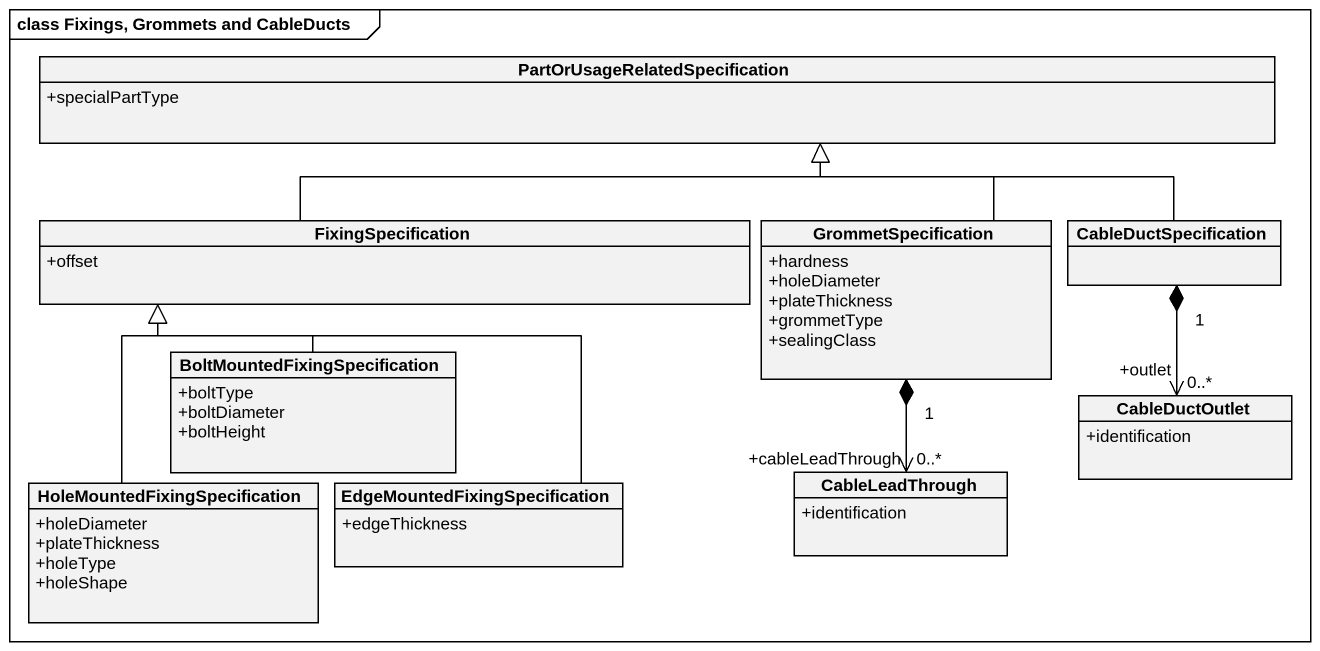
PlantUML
@startuml
mainframe class Fixings, Grommets and CableDucts
hide circle
hide empty members
skinparam classAttributeIconSize 0
class "PartOrUsageRelatedSpecification" as PartOrUsageRelatedSpecificat {
  +specialPartType
}
class FixingSpecification {
  +offset
}
class GrommetSpecification {
  +hardness
  +holeDiameter
  +plateThickness
  +grommetType
  +sealingClass
}
class CableDuctSpecification
class "BoltMountedFixingSpecification" as BoltMountedFixingSpecificati {
  +boltType
  +boltDiameter
  +boltHeight
}
class CableDuctOutlet {
  +identification
}
class "HoleMountedFixingSpecification" as HoleMountedFixingSpecificati {
  +holeDiameter
  +plateThickness
  +holeType
  +holeShape
}
class "EdgeMountedFixingSpecification" as EdgeMountedFixingSpecificati {
  +edgeThickness
}
class CableLeadThrough {
  +identification
}
FixingSpecification -up-|> PartOrUsageRelatedSpecificat
GrommetSpecification -up-|> PartOrUsageRelatedSpecificat
GrommetSpecification "1" *--> "+cableLeadThrough\n0..*" CableLeadThrough
CableDuctSpecification -left-|> PartOrUsageRelatedSpecificat
CableDuctSpecification "1" *--> "+outlet\n0..*" CableDuctOutlet
BoltMountedFixingSpecificati -up-|> FixingSpecification
HoleMountedFixingSpecificati -up-|> FixingSpecification
EdgeMountedFixingSpecificati -up-|> FixingSpecification
@enduml
